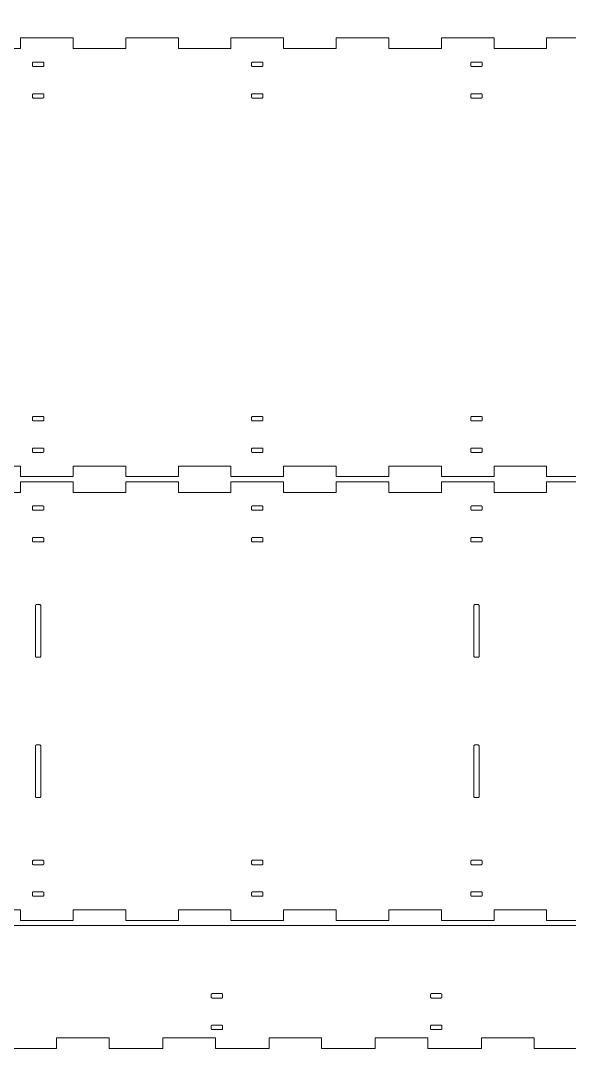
# Model space of a CAD drawing. Header units: millimetres. Extents: x 0 to 3016, y 0 to 2002.
# Drawn here: x 313 to 626, y 1008 to 1594 of the extents above; entities that cross this region are included whole.
import ezdxf

# ---------------------------------------------------------------- set-up
doc = ezdxf.new("R2010")
doc.units = ezdxf.units.MM
doc.layers.add('CORTE', color=1, linetype='Continuous', lineweight=0)

msp = doc.modelspace()

# ---------------------------------------------------------------- linework, layer by layer
at = {"layer": 'CORTE'}
for points in [[(70, 1684), (70, 1082), (70.025151, 1081.552142), (70.100288, 1081.109916), (70.224467, 1080.678884), (70.396125, 1080.264465), (70.613103, 1079.871872), (70.872674, 1079.506041), (71.171573, 1079.171573), (71.506041, 1078.872674), (71.871872, 1078.613103), (72.264465, 1078.396125), (72.678884, 1078.224467), (73.109916, 1078.100288), (73.552142, 1078.025151), (74, 1078), (926, 1078)], [(643, 1584), (613, 1584), (613, 1578), (583, 1578), (583, 1584), (553, 1584), (553, 1578), (523, 1578), (523, 1584), (493, 1584), (493, 1578), (463, 1578), (463, 1584), (433, 1584), (433, 1578), (403, 1578), (403, 1584), (373, 1584), (373, 1578), (343, 1578), (343, 1584), (313, 1584), (313, 1578), (283, 1578)], [(283, 1340), (313, 1340), (313, 1334), (343, 1334), (343, 1340), (373, 1340), (373, 1334), (403, 1334), (403, 1340), (433, 1340), (433, 1334), (463, 1334), (463, 1340), (493, 1340), (493, 1334), (523, 1334), (523, 1340), (553, 1340), (553, 1334), (583, 1334), (583, 1340), (613, 1340), (613, 1334), (643, 1334)], [(643, 1331), (613, 1331), (613, 1325), (583, 1325), (583, 1331), (553, 1331), (553, 1325), (523, 1325), (523, 1331), (493, 1331), (493, 1325), (463, 1325), (463, 1331), (433, 1331), (433, 1325), (403, 1325), (403, 1331), (373, 1331), (373, 1325), (343, 1325), (343, 1331), (313, 1331), (313, 1325), (283, 1325)], [(283, 1087), (313, 1087), (313, 1081), (343, 1081), (343, 1087), (373, 1087), (373, 1081), (403, 1081), (403, 1087), (433, 1087), (433, 1081), (463, 1081), (463, 1087), (493, 1087), (493, 1081), (523, 1081), (523, 1087), (553, 1087), (553, 1081), (583, 1081), (583, 1087), (613, 1087), (613, 1081), (643, 1081)], [(302.941176, 1008), (333.529412, 1008), (333.529412, 1014), (363.529412, 1014), (363.529412, 1008), (394.117647, 1008), (394.117647, 1014), (424.117647, 1014), (424.117647, 1008), (454.705882, 1008), (454.705882, 1014), (484.705882, 1014), (484.705882, 1008), (515.294118, 1008), (515.294118, 1014), (545.294118, 1014), (545.294118, 1008), (575.882353, 1008), (575.882353, 1014), (605.882353, 1014), (605.882353, 1008), (636.470588, 1008)]]:
    msp.add_lwpolyline(points, dxfattribs=at)
for points in [[(325.65, 1567.75), (325.717179, 1567.753773), (325.783513, 1567.765043), (325.848167, 1567.78367), (325.91033, 1567.809419), (325.969219, 1567.841965), (326.024094, 1567.880901), (326.074264, 1567.925736), (326.119099, 1567.975906), (326.158035, 1568.030781), (326.190581, 1568.08967), (326.21633, 1568.151833), (326.234957, 1568.216487), (326.246227, 1568.282821), (326.25, 1568.35), (326.25, 1569.65), (326.246227, 1569.717179), (326.234957, 1569.783513), (326.21633, 1569.848167), (326.190581, 1569.91033), (326.158035, 1569.969219), (326.119099, 1570.024094), (326.074264, 1570.074264), (326.024094, 1570.119099), (325.969219, 1570.158035), (325.91033, 1570.190581), (325.848167, 1570.21633), (325.783513, 1570.234957), (325.717179, 1570.246227), (325.65, 1570.25), (320.35, 1570.25), (320.282821, 1570.246227), (320.216487, 1570.234957), (320.151833, 1570.21633), (320.08967, 1570.190581), (320.030781, 1570.158035), (319.975906, 1570.119099), (319.925736, 1570.074264), (319.880901, 1570.024094), (319.841965, 1569.969219), (319.809419, 1569.91033), (319.78367, 1569.848167), (319.765043, 1569.783513), (319.753773, 1569.717179), (319.75, 1569.65), (319.75, 1568.35), (319.753773, 1568.282821), (319.765043, 1568.216487), (319.78367, 1568.151833), (319.809419, 1568.08967), (319.841965, 1568.030781), (319.880901, 1567.975906), (319.925736, 1567.925736), (319.975906, 1567.880901), (320.030781, 1567.841965), (320.08967, 1567.809419), (320.151833, 1567.78367), (320.216487, 1567.765043), (320.282821, 1567.753773), (320.35, 1567.75)], [(450.65, 1567.75), (450.717179, 1567.753773), (450.783513, 1567.765043), (450.848167, 1567.78367), (450.91033, 1567.809419), (450.969219, 1567.841965), (451.024094, 1567.880901), (451.074264, 1567.925736), (451.119099, 1567.975906), (451.158035, 1568.030781), (451.190581, 1568.08967), (451.21633, 1568.151833), (451.234957, 1568.216487), (451.246227, 1568.282821), (451.25, 1568.35), (451.25, 1569.65), (451.246227, 1569.717179), (451.234957, 1569.783513), (451.21633, 1569.848167), (451.190581, 1569.91033), (451.158035, 1569.969219), (451.119099, 1570.024094), (451.074264, 1570.074264), (451.024094, 1570.119099), (450.969219, 1570.158035), (450.91033, 1570.190581), (450.848167, 1570.21633), (450.783513, 1570.234957), (450.717179, 1570.246227), (450.65, 1570.25), (445.35, 1570.25), (445.282821, 1570.246227), (445.216487, 1570.234957), (445.151833, 1570.21633), (445.08967, 1570.190581), (445.030781, 1570.158035), (444.975906, 1570.119099), (444.925736, 1570.074264), (444.880901, 1570.024094), (444.841965, 1569.969219), (444.809419, 1569.91033), (444.78367, 1569.848167), (444.765043, 1569.783513), (444.753773, 1569.717179), (444.75, 1569.65), (444.75, 1568.35), (444.753773, 1568.282821), (444.765043, 1568.216487), (444.78367, 1568.151833), (444.809419, 1568.08967), (444.841965, 1568.030781), (444.880901, 1567.975906), (444.925736, 1567.925736), (444.975906, 1567.880901), (445.030781, 1567.841965), (445.08967, 1567.809419), (445.151833, 1567.78367), (445.216487, 1567.765043), (445.282821, 1567.753773), (445.35, 1567.75)], [(575.65, 1567.75), (575.717179, 1567.753773), (575.783513, 1567.765043), (575.848167, 1567.78367), (575.91033, 1567.809419), (575.969219, 1567.841965), (576.024094, 1567.880901), (576.074264, 1567.925736), (576.119099, 1567.975906), (576.158035, 1568.030781), (576.190581, 1568.08967), (576.21633, 1568.151833), (576.234957, 1568.216487), (576.246227, 1568.282821), (576.25, 1568.35), (576.25, 1569.65), (576.246227, 1569.717179), (576.234957, 1569.783513), (576.21633, 1569.848167), (576.190581, 1569.91033), (576.158035, 1569.969219), (576.119099, 1570.024094), (576.074264, 1570.074264), (576.024094, 1570.119099), (575.969219, 1570.158035), (575.91033, 1570.190581), (575.848167, 1570.21633), (575.783513, 1570.234957), (575.717179, 1570.246227), (575.65, 1570.25), (570.35, 1570.25), (570.282821, 1570.246227), (570.216487, 1570.234957), (570.151833, 1570.21633), (570.08967, 1570.190581), (570.030781, 1570.158035), (569.975906, 1570.119099), (569.925736, 1570.074264), (569.880901, 1570.024094), (569.841965, 1569.969219), (569.809419, 1569.91033), (569.78367, 1569.848167), (569.765043, 1569.783513), (569.753773, 1569.717179), (569.75, 1569.65), (569.75, 1568.35), (569.753773, 1568.282821), (569.765043, 1568.216487), (569.78367, 1568.151833), (569.809419, 1568.08967), (569.841965, 1568.030781), (569.880901, 1567.975906), (569.925736, 1567.925736), (569.975906, 1567.880901), (570.030781, 1567.841965), (570.08967, 1567.809419), (570.151833, 1567.78367), (570.216487, 1567.765043), (570.282821, 1567.753773), (570.35, 1567.75)], [(325.65, 1549.75), (325.717179, 1549.753773), (325.783513, 1549.765043), (325.848167, 1549.78367), (325.91033, 1549.809419), (325.969219, 1549.841965), (326.024094, 1549.880901), (326.074264, 1549.925736), (326.119099, 1549.975906), (326.158035, 1550.030781), (326.190581, 1550.08967), (326.21633, 1550.151833), (326.234957, 1550.216487), (326.246227, 1550.282821), (326.25, 1550.35), (326.25, 1551.65), (326.246227, 1551.717179), (326.234957, 1551.783513), (326.21633, 1551.848167), (326.190581, 1551.91033), (326.158035, 1551.969219), (326.119099, 1552.024094), (326.074264, 1552.074264), (326.024094, 1552.119099), (325.969219, 1552.158035), (325.91033, 1552.190581), (325.848167, 1552.21633), (325.783513, 1552.234957), (325.717179, 1552.246227), (325.65, 1552.25), (320.35, 1552.25), (320.282821, 1552.246227), (320.216487, 1552.234957), (320.151833, 1552.21633), (320.08967, 1552.190581), (320.030781, 1552.158035), (319.975906, 1552.119099), (319.925736, 1552.074264), (319.880901, 1552.024094), (319.841965, 1551.969219), (319.809419, 1551.91033), (319.78367, 1551.848167), (319.765043, 1551.783513), (319.753773, 1551.717179), (319.75, 1551.65), (319.75, 1550.35), (319.753773, 1550.282821), (319.765043, 1550.216487), (319.78367, 1550.151833), (319.809419, 1550.08967), (319.841965, 1550.030781), (319.880901, 1549.975906), (319.925736, 1549.925736), (319.975906, 1549.880901), (320.030781, 1549.841965), (320.08967, 1549.809419), (320.151833, 1549.78367), (320.216487, 1549.765043), (320.282821, 1549.753773), (320.35, 1549.75)], [(450.65, 1549.75), (450.717179, 1549.753773), (450.783513, 1549.765043), (450.848167, 1549.78367), (450.91033, 1549.809419), (450.969219, 1549.841965), (451.024094, 1549.880901), (451.074264, 1549.925736), (451.119099, 1549.975906), (451.158035, 1550.030781), (451.190581, 1550.08967), (451.21633, 1550.151833), (451.234957, 1550.216487), (451.246227, 1550.282821), (451.25, 1550.35), (451.25, 1551.65), (451.246227, 1551.717179), (451.234957, 1551.783513), (451.21633, 1551.848167), (451.190581, 1551.91033), (451.158035, 1551.969219), (451.119099, 1552.024094), (451.074264, 1552.074264), (451.024094, 1552.119099), (450.969219, 1552.158035), (450.91033, 1552.190581), (450.848167, 1552.21633), (450.783513, 1552.234957), (450.717179, 1552.246227), (450.65, 1552.25), (445.35, 1552.25), (445.282821, 1552.246227), (445.216487, 1552.234957), (445.151833, 1552.21633), (445.08967, 1552.190581), (445.030781, 1552.158035), (444.975906, 1552.119099), (444.925736, 1552.074264), (444.880901, 1552.024094), (444.841965, 1551.969219), (444.809419, 1551.91033), (444.78367, 1551.848167), (444.765043, 1551.783513), (444.753773, 1551.717179), (444.75, 1551.65), (444.75, 1550.35), (444.753773, 1550.282821), (444.765043, 1550.216487), (444.78367, 1550.151833), (444.809419, 1550.08967), (444.841965, 1550.030781), (444.880901, 1549.975906), (444.925736, 1549.925736), (444.975906, 1549.880901), (445.030781, 1549.841965), (445.08967, 1549.809419), (445.151833, 1549.78367), (445.216487, 1549.765043), (445.282821, 1549.753773), (445.35, 1549.75)], [(575.65, 1549.75), (575.717179, 1549.753773), (575.783513, 1549.765043), (575.848167, 1549.78367), (575.91033, 1549.809419), (575.969219, 1549.841965), (576.024094, 1549.880901), (576.074264, 1549.925736), (576.119099, 1549.975906), (576.158035, 1550.030781), (576.190581, 1550.08967), (576.21633, 1550.151833), (576.234957, 1550.216487), (576.246227, 1550.282821), (576.25, 1550.35), (576.25, 1551.65), (576.246227, 1551.717179), (576.234957, 1551.783513), (576.21633, 1551.848167), (576.190581, 1551.91033), (576.158035, 1551.969219), (576.119099, 1552.024094), (576.074264, 1552.074264), (576.024094, 1552.119099), (575.969219, 1552.158035), (575.91033, 1552.190581), (575.848167, 1552.21633), (575.783513, 1552.234957), (575.717179, 1552.246227), (575.65, 1552.25), (570.35, 1552.25), (570.282821, 1552.246227), (570.216487, 1552.234957), (570.151833, 1552.21633), (570.08967, 1552.190581), (570.030781, 1552.158035), (569.975906, 1552.119099), (569.925736, 1552.074264), (569.880901, 1552.024094), (569.841965, 1551.969219), (569.809419, 1551.91033), (569.78367, 1551.848167), (569.765043, 1551.783513), (569.753773, 1551.717179), (569.75, 1551.65), (569.75, 1550.35), (569.753773, 1550.282821), (569.765043, 1550.216487), (569.78367, 1550.151833), (569.809419, 1550.08967), (569.841965, 1550.030781), (569.880901, 1549.975906), (569.925736, 1549.925736), (569.975906, 1549.880901), (570.030781, 1549.841965), (570.08967, 1549.809419), (570.151833, 1549.78367), (570.216487, 1549.765043), (570.282821, 1549.753773), (570.35, 1549.75)], [(325.65, 1365.75), (325.717179, 1365.753773), (325.783513, 1365.765043), (325.848167, 1365.78367), (325.91033, 1365.809419), (325.969219, 1365.841965), (326.024094, 1365.880901), (326.074264, 1365.925736), (326.119099, 1365.975906), (326.158035, 1366.030781), (326.190581, 1366.08967), (326.21633, 1366.151833), (326.234957, 1366.216487), (326.246227, 1366.282821), (326.25, 1366.35), (326.25, 1367.65), (326.246227, 1367.717179), (326.234957, 1367.783513), (326.21633, 1367.848167), (326.190581, 1367.91033), (326.158035, 1367.969219), (326.119099, 1368.024094), (326.074264, 1368.074264), (326.024094, 1368.119099), (325.969219, 1368.158035), (325.91033, 1368.190581), (325.848167, 1368.21633), (325.783513, 1368.234957), (325.717179, 1368.246227), (325.65, 1368.25), (320.35, 1368.25), (320.282821, 1368.246227), (320.216487, 1368.234957), (320.151833, 1368.21633), (320.08967, 1368.190581), (320.030781, 1368.158035), (319.975906, 1368.119099), (319.925736, 1368.074264), (319.880901, 1368.024094), (319.841965, 1367.969219), (319.809419, 1367.91033), (319.78367, 1367.848167), (319.765043, 1367.783513), (319.753773, 1367.717179), (319.75, 1367.65), (319.75, 1366.35), (319.753773, 1366.282821), (319.765043, 1366.216487), (319.78367, 1366.151833), (319.809419, 1366.08967), (319.841965, 1366.030781), (319.880901, 1365.975906), (319.925736, 1365.925736), (319.975906, 1365.880901), (320.030781, 1365.841965), (320.08967, 1365.809419), (320.151833, 1365.78367), (320.216487, 1365.765043), (320.282821, 1365.753773), (320.35, 1365.75)], [(450.65, 1365.75), (450.717179, 1365.753773), (450.783513, 1365.765043), (450.848167, 1365.78367), (450.91033, 1365.809419), (450.969219, 1365.841965), (451.024094, 1365.880901), (451.074264, 1365.925736), (451.119099, 1365.975906), (451.158035, 1366.030781), (451.190581, 1366.08967), (451.21633, 1366.151833), (451.234957, 1366.216487), (451.246227, 1366.282821), (451.25, 1366.35), (451.25, 1367.65), (451.246227, 1367.717179), (451.234957, 1367.783513), (451.21633, 1367.848167), (451.190581, 1367.91033), (451.158035, 1367.969219), (451.119099, 1368.024094), (451.074264, 1368.074264), (451.024094, 1368.119099), (450.969219, 1368.158035), (450.91033, 1368.190581), (450.848167, 1368.21633), (450.783513, 1368.234957), (450.717179, 1368.246227), (450.65, 1368.25), (445.35, 1368.25), (445.282821, 1368.246227), (445.216487, 1368.234957), (445.151833, 1368.21633), (445.08967, 1368.190581), (445.030781, 1368.158035), (444.975906, 1368.119099), (444.925736, 1368.074264), (444.880901, 1368.024094), (444.841965, 1367.969219), (444.809419, 1367.91033), (444.78367, 1367.848167), (444.765043, 1367.783513), (444.753773, 1367.717179), (444.75, 1367.65), (444.75, 1366.35), (444.753773, 1366.282821), (444.765043, 1366.216487), (444.78367, 1366.151833), (444.809419, 1366.08967), (444.841965, 1366.030781), (444.880901, 1365.975906), (444.925736, 1365.925736), (444.975906, 1365.880901), (445.030781, 1365.841965), (445.08967, 1365.809419), (445.151833, 1365.78367), (445.216487, 1365.765043), (445.282821, 1365.753773), (445.35, 1365.75)], [(575.65, 1365.75), (575.717179, 1365.753773), (575.783513, 1365.765043), (575.848167, 1365.78367), (575.91033, 1365.809419), (575.969219, 1365.841965), (576.024094, 1365.880901), (576.074264, 1365.925736), (576.119099, 1365.975906), (576.158035, 1366.030781), (576.190581, 1366.08967), (576.21633, 1366.151833), (576.234957, 1366.216487), (576.246227, 1366.282821), (576.25, 1366.35), (576.25, 1367.65), (576.246227, 1367.717179), (576.234957, 1367.783513), (576.21633, 1367.848167), (576.190581, 1367.91033), (576.158035, 1367.969219), (576.119099, 1368.024094), (576.074264, 1368.074264), (576.024094, 1368.119099), (575.969219, 1368.158035), (575.91033, 1368.190581), (575.848167, 1368.21633), (575.783513, 1368.234957), (575.717179, 1368.246227), (575.65, 1368.25), (570.35, 1368.25), (570.282821, 1368.246227), (570.216487, 1368.234957), (570.151833, 1368.21633), (570.08967, 1368.190581), (570.030781, 1368.158035), (569.975906, 1368.119099), (569.925736, 1368.074264), (569.880901, 1368.024094), (569.841965, 1367.969219), (569.809419, 1367.91033), (569.78367, 1367.848167), (569.765043, 1367.783513), (569.753773, 1367.717179), (569.75, 1367.65), (569.75, 1366.35), (569.753773, 1366.282821), (569.765043, 1366.216487), (569.78367, 1366.151833), (569.809419, 1366.08967), (569.841965, 1366.030781), (569.880901, 1365.975906), (569.925736, 1365.925736), (569.975906, 1365.880901), (570.030781, 1365.841965), (570.08967, 1365.809419), (570.151833, 1365.78367), (570.216487, 1365.765043), (570.282821, 1365.753773), (570.35, 1365.75)], [(325.65, 1347.75), (325.717179, 1347.753773), (325.783513, 1347.765043), (325.848167, 1347.78367), (325.91033, 1347.809419), (325.969219, 1347.841965), (326.024094, 1347.880901), (326.074264, 1347.925736), (326.119099, 1347.975906), (326.158035, 1348.030781), (326.190581, 1348.08967), (326.21633, 1348.151833), (326.234957, 1348.216487), (326.246227, 1348.282821), (326.25, 1348.35), (326.25, 1349.65), (326.246227, 1349.717179), (326.234957, 1349.783513), (326.21633, 1349.848167), (326.190581, 1349.91033), (326.158035, 1349.969219), (326.119099, 1350.024094), (326.074264, 1350.074264), (326.024094, 1350.119099), (325.969219, 1350.158035), (325.91033, 1350.190581), (325.848167, 1350.21633), (325.783513, 1350.234957), (325.717179, 1350.246227), (325.65, 1350.25), (320.35, 1350.25), (320.282821, 1350.246227), (320.216487, 1350.234957), (320.151833, 1350.21633), (320.08967, 1350.190581), (320.030781, 1350.158035), (319.975906, 1350.119099), (319.925736, 1350.074264), (319.880901, 1350.024094), (319.841965, 1349.969219), (319.809419, 1349.91033), (319.78367, 1349.848167), (319.765043, 1349.783513), (319.753773, 1349.717179), (319.75, 1349.65), (319.75, 1348.35), (319.753773, 1348.282821), (319.765043, 1348.216487), (319.78367, 1348.151833), (319.809419, 1348.08967), (319.841965, 1348.030781), (319.880901, 1347.975906), (319.925736, 1347.925736), (319.975906, 1347.880901), (320.030781, 1347.841965), (320.08967, 1347.809419), (320.151833, 1347.78367), (320.216487, 1347.765043), (320.282821, 1347.753773), (320.35, 1347.75)], [(450.65, 1347.75), (450.717179, 1347.753773), (450.783513, 1347.765043), (450.848167, 1347.78367), (450.91033, 1347.809419), (450.969219, 1347.841965), (451.024094, 1347.880901), (451.074264, 1347.925736), (451.119099, 1347.975906), (451.158035, 1348.030781), (451.190581, 1348.08967), (451.21633, 1348.151833), (451.234957, 1348.216487), (451.246227, 1348.282821), (451.25, 1348.35), (451.25, 1349.65), (451.246227, 1349.717179), (451.234957, 1349.783513), (451.21633, 1349.848167), (451.190581, 1349.91033), (451.158035, 1349.969219), (451.119099, 1350.024094), (451.074264, 1350.074264), (451.024094, 1350.119099), (450.969219, 1350.158035), (450.91033, 1350.190581), (450.848167, 1350.21633), (450.783513, 1350.234957), (450.717179, 1350.246227), (450.65, 1350.25), (445.35, 1350.25), (445.282821, 1350.246227), (445.216487, 1350.234957), (445.151833, 1350.21633), (445.08967, 1350.190581), (445.030781, 1350.158035), (444.975906, 1350.119099), (444.925736, 1350.074264), (444.880901, 1350.024094), (444.841965, 1349.969219), (444.809419, 1349.91033), (444.78367, 1349.848167), (444.765043, 1349.783513), (444.753773, 1349.717179), (444.75, 1349.65), (444.75, 1348.35), (444.753773, 1348.282821), (444.765043, 1348.216487), (444.78367, 1348.151833), (444.809419, 1348.08967), (444.841965, 1348.030781), (444.880901, 1347.975906), (444.925736, 1347.925736), (444.975906, 1347.880901), (445.030781, 1347.841965), (445.08967, 1347.809419), (445.151833, 1347.78367), (445.216487, 1347.765043), (445.282821, 1347.753773), (445.35, 1347.75)], [(575.65, 1347.75), (575.717179, 1347.753773), (575.783513, 1347.765043), (575.848167, 1347.78367), (575.91033, 1347.809419), (575.969219, 1347.841965), (576.024094, 1347.880901), (576.074264, 1347.925736), (576.119099, 1347.975906), (576.158035, 1348.030781), (576.190581, 1348.08967), (576.21633, 1348.151833), (576.234957, 1348.216487), (576.246227, 1348.282821), (576.25, 1348.35), (576.25, 1349.65), (576.246227, 1349.717179), (576.234957, 1349.783513), (576.21633, 1349.848167), (576.190581, 1349.91033), (576.158035, 1349.969219), (576.119099, 1350.024094), (576.074264, 1350.074264), (576.024094, 1350.119099), (575.969219, 1350.158035), (575.91033, 1350.190581), (575.848167, 1350.21633), (575.783513, 1350.234957), (575.717179, 1350.246227), (575.65, 1350.25), (570.35, 1350.25), (570.282821, 1350.246227), (570.216487, 1350.234957), (570.151833, 1350.21633), (570.08967, 1350.190581), (570.030781, 1350.158035), (569.975906, 1350.119099), (569.925736, 1350.074264), (569.880901, 1350.024094), (569.841965, 1349.969219), (569.809419, 1349.91033), (569.78367, 1349.848167), (569.765043, 1349.783513), (569.753773, 1349.717179), (569.75, 1349.65), (569.75, 1348.35), (569.753773, 1348.282821), (569.765043, 1348.216487), (569.78367, 1348.151833), (569.809419, 1348.08967), (569.841965, 1348.030781), (569.880901, 1347.975906), (569.925736, 1347.925736), (569.975906, 1347.880901), (570.030781, 1347.841965), (570.08967, 1347.809419), (570.151833, 1347.78367), (570.216487, 1347.765043), (570.282821, 1347.753773), (570.35, 1347.75)], [(325.65, 1314.75), (325.717179, 1314.753773), (325.783513, 1314.765043), (325.848167, 1314.78367), (325.91033, 1314.809419), (325.969219, 1314.841965), (326.024094, 1314.880901), (326.074264, 1314.925736), (326.119099, 1314.975906), (326.158035, 1315.030781), (326.190581, 1315.08967), (326.21633, 1315.151833), (326.234957, 1315.216487), (326.246227, 1315.282821), (326.25, 1315.35), (326.25, 1316.65), (326.246227, 1316.717179), (326.234957, 1316.783513), (326.21633, 1316.848167), (326.190581, 1316.91033), (326.158035, 1316.969219), (326.119099, 1317.024094), (326.074264, 1317.074264), (326.024094, 1317.119099), (325.969219, 1317.158035), (325.91033, 1317.190581), (325.848167, 1317.21633), (325.783513, 1317.234957), (325.717179, 1317.246227), (325.65, 1317.25), (320.35, 1317.25), (320.282821, 1317.246227), (320.216487, 1317.234957), (320.151833, 1317.21633), (320.08967, 1317.190581), (320.030781, 1317.158035), (319.975906, 1317.119099), (319.925736, 1317.074264), (319.880901, 1317.024094), (319.841965, 1316.969219), (319.809419, 1316.91033), (319.78367, 1316.848167), (319.765043, 1316.783513), (319.753773, 1316.717179), (319.75, 1316.65), (319.75, 1315.35), (319.753773, 1315.282821), (319.765043, 1315.216487), (319.78367, 1315.151833), (319.809419, 1315.08967), (319.841965, 1315.030781), (319.880901, 1314.975906), (319.925736, 1314.925736), (319.975906, 1314.880901), (320.030781, 1314.841965), (320.08967, 1314.809419), (320.151833, 1314.78367), (320.216487, 1314.765043), (320.282821, 1314.753773), (320.35, 1314.75)], [(450.65, 1314.75), (450.717179, 1314.753773), (450.783513, 1314.765043), (450.848167, 1314.78367), (450.91033, 1314.809419), (450.969219, 1314.841965), (451.024094, 1314.880901), (451.074264, 1314.925736), (451.119099, 1314.975906), (451.158035, 1315.030781), (451.190581, 1315.08967), (451.21633, 1315.151833), (451.234957, 1315.216487), (451.246227, 1315.282821), (451.25, 1315.35), (451.25, 1316.65), (451.246227, 1316.717179), (451.234957, 1316.783513), (451.21633, 1316.848167), (451.190581, 1316.91033), (451.158035, 1316.969219), (451.119099, 1317.024094), (451.074264, 1317.074264), (451.024094, 1317.119099), (450.969219, 1317.158035), (450.91033, 1317.190581), (450.848167, 1317.21633), (450.783513, 1317.234957), (450.717179, 1317.246227), (450.65, 1317.25), (445.35, 1317.25), (445.282821, 1317.246227), (445.216487, 1317.234957), (445.151833, 1317.21633), (445.08967, 1317.190581), (445.030781, 1317.158035), (444.975906, 1317.119099), (444.925736, 1317.074264), (444.880901, 1317.024094), (444.841965, 1316.969219), (444.809419, 1316.91033), (444.78367, 1316.848167), (444.765043, 1316.783513), (444.753773, 1316.717179), (444.75, 1316.65), (444.75, 1315.35), (444.753773, 1315.282821), (444.765043, 1315.216487), (444.78367, 1315.151833), (444.809419, 1315.08967), (444.841965, 1315.030781), (444.880901, 1314.975906), (444.925736, 1314.925736), (444.975906, 1314.880901), (445.030781, 1314.841965), (445.08967, 1314.809419), (445.151833, 1314.78367), (445.216487, 1314.765043), (445.282821, 1314.753773), (445.35, 1314.75)], [(575.65, 1314.75), (575.717179, 1314.753773), (575.783513, 1314.765043), (575.848167, 1314.78367), (575.91033, 1314.809419), (575.969219, 1314.841965), (576.024094, 1314.880901), (576.074264, 1314.925736), (576.119099, 1314.975906), (576.158035, 1315.030781), (576.190581, 1315.08967), (576.21633, 1315.151833), (576.234957, 1315.216487), (576.246227, 1315.282821), (576.25, 1315.35), (576.25, 1316.65), (576.246227, 1316.717179), (576.234957, 1316.783513), (576.21633, 1316.848167), (576.190581, 1316.91033), (576.158035, 1316.969219), (576.119099, 1317.024094), (576.074264, 1317.074264), (576.024094, 1317.119099), (575.969219, 1317.158035), (575.91033, 1317.190581), (575.848167, 1317.21633), (575.783513, 1317.234957), (575.717179, 1317.246227), (575.65, 1317.25), (570.35, 1317.25), (570.282821, 1317.246227), (570.216487, 1317.234957), (570.151833, 1317.21633), (570.08967, 1317.190581), (570.030781, 1317.158035), (569.975906, 1317.119099), (569.925736, 1317.074264), (569.880901, 1317.024094), (569.841965, 1316.969219), (569.809419, 1316.91033), (569.78367, 1316.848167), (569.765043, 1316.783513), (569.753773, 1316.717179), (569.75, 1316.65), (569.75, 1315.35), (569.753773, 1315.282821), (569.765043, 1315.216487), (569.78367, 1315.151833), (569.809419, 1315.08967), (569.841965, 1315.030781), (569.880901, 1314.975906), (569.925736, 1314.925736), (569.975906, 1314.880901), (570.030781, 1314.841965), (570.08967, 1314.809419), (570.151833, 1314.78367), (570.216487, 1314.765043), (570.282821, 1314.753773), (570.35, 1314.75)], [(325.65, 1296.75), (325.717179, 1296.753773), (325.783513, 1296.765043), (325.848167, 1296.78367), (325.91033, 1296.809419), (325.969219, 1296.841965), (326.024094, 1296.880901), (326.074264, 1296.925736), (326.119099, 1296.975906), (326.158035, 1297.030781), (326.190581, 1297.08967), (326.21633, 1297.151833), (326.234957, 1297.216487), (326.246227, 1297.282821), (326.25, 1297.35), (326.25, 1298.65), (326.246227, 1298.717179), (326.234957, 1298.783513), (326.21633, 1298.848167), (326.190581, 1298.91033), (326.158035, 1298.969219), (326.119099, 1299.024094), (326.074264, 1299.074264), (326.024094, 1299.119099), (325.969219, 1299.158035), (325.91033, 1299.190581), (325.848167, 1299.21633), (325.783513, 1299.234957), (325.717179, 1299.246227), (325.65, 1299.25), (320.35, 1299.25), (320.282821, 1299.246227), (320.216487, 1299.234957), (320.151833, 1299.21633), (320.08967, 1299.190581), (320.030781, 1299.158035), (319.975906, 1299.119099), (319.925736, 1299.074264), (319.880901, 1299.024094), (319.841965, 1298.969219), (319.809419, 1298.91033), (319.78367, 1298.848167), (319.765043, 1298.783513), (319.753773, 1298.717179), (319.75, 1298.65), (319.75, 1297.35), (319.753773, 1297.282821), (319.765043, 1297.216487), (319.78367, 1297.151833), (319.809419, 1297.08967), (319.841965, 1297.030781), (319.880901, 1296.975906), (319.925736, 1296.925736), (319.975906, 1296.880901), (320.030781, 1296.841965), (320.08967, 1296.809419), (320.151833, 1296.78367), (320.216487, 1296.765043), (320.282821, 1296.753773), (320.35, 1296.75)], [(450.65, 1296.75), (450.717179, 1296.753773), (450.783513, 1296.765043), (450.848167, 1296.78367), (450.91033, 1296.809419), (450.969219, 1296.841965), (451.024094, 1296.880901), (451.074264, 1296.925736), (451.119099, 1296.975906), (451.158035, 1297.030781), (451.190581, 1297.08967), (451.21633, 1297.151833), (451.234957, 1297.216487), (451.246227, 1297.282821), (451.25, 1297.35), (451.25, 1298.65), (451.246227, 1298.717179), (451.234957, 1298.783513), (451.21633, 1298.848167), (451.190581, 1298.91033), (451.158035, 1298.969219), (451.119099, 1299.024094), (451.074264, 1299.074264), (451.024094, 1299.119099), (450.969219, 1299.158035), (450.91033, 1299.190581), (450.848167, 1299.21633), (450.783513, 1299.234957), (450.717179, 1299.246227), (450.65, 1299.25), (445.35, 1299.25), (445.282821, 1299.246227), (445.216487, 1299.234957), (445.151833, 1299.21633), (445.08967, 1299.190581), (445.030781, 1299.158035), (444.975906, 1299.119099), (444.925736, 1299.074264), (444.880901, 1299.024094), (444.841965, 1298.969219), (444.809419, 1298.91033), (444.78367, 1298.848167), (444.765043, 1298.783513), (444.753773, 1298.717179), (444.75, 1298.65), (444.75, 1297.35), (444.753773, 1297.282821), (444.765043, 1297.216487), (444.78367, 1297.151833), (444.809419, 1297.08967), (444.841965, 1297.030781), (444.880901, 1296.975906), (444.925736, 1296.925736), (444.975906, 1296.880901), (445.030781, 1296.841965), (445.08967, 1296.809419), (445.151833, 1296.78367), (445.216487, 1296.765043), (445.282821, 1296.753773), (445.35, 1296.75)], [(575.65, 1296.75), (575.717179, 1296.753773), (575.783513, 1296.765043), (575.848167, 1296.78367), (575.91033, 1296.809419), (575.969219, 1296.841965), (576.024094, 1296.880901), (576.074264, 1296.925736), (576.119099, 1296.975906), (576.158035, 1297.030781), (576.190581, 1297.08967), (576.21633, 1297.151833), (576.234957, 1297.216487), (576.246227, 1297.282821), (576.25, 1297.35), (576.25, 1298.65), (576.246227, 1298.717179), (576.234957, 1298.783513), (576.21633, 1298.848167), (576.190581, 1298.91033), (576.158035, 1298.969219), (576.119099, 1299.024094), (576.074264, 1299.074264), (576.024094, 1299.119099), (575.969219, 1299.158035), (575.91033, 1299.190581), (575.848167, 1299.21633), (575.783513, 1299.234957), (575.717179, 1299.246227), (575.65, 1299.25), (570.35, 1299.25), (570.282821, 1299.246227), (570.216487, 1299.234957), (570.151833, 1299.21633), (570.08967, 1299.190581), (570.030781, 1299.158035), (569.975906, 1299.119099), (569.925736, 1299.074264), (569.880901, 1299.024094), (569.841965, 1298.969219), (569.809419, 1298.91033), (569.78367, 1298.848167), (569.765043, 1298.783513), (569.753773, 1298.717179), (569.75, 1298.65), (569.75, 1297.35), (569.753773, 1297.282821), (569.765043, 1297.216487), (569.78367, 1297.151833), (569.809419, 1297.08967), (569.841965, 1297.030781), (569.880901, 1296.975906), (569.925736, 1296.925736), (569.975906, 1296.880901), (570.030781, 1296.841965), (570.08967, 1296.809419), (570.151833, 1296.78367), (570.216487, 1296.765043), (570.282821, 1296.753773), (570.35, 1296.75)], [(323.9, 1231), (323.967179, 1231.003773), (324.033513, 1231.015043), (324.098167, 1231.03367), (324.16033, 1231.059419), (324.219219, 1231.091965), (324.274094, 1231.130901), (324.324264, 1231.175736), (324.369099, 1231.225906), (324.408035, 1231.280781), (324.440581, 1231.33967), (324.46633, 1231.401833), (324.484957, 1231.466487), (324.496227, 1231.532821), (324.5, 1231.6), (324.5, 1260.4), (324.496227, 1260.467179), (324.484957, 1260.533513), (324.46633, 1260.598167), (324.440581, 1260.66033), (324.408035, 1260.719219), (324.369099, 1260.774094), (324.324264, 1260.824264), (324.274094, 1260.869099), (324.219219, 1260.908035), (324.16033, 1260.940581), (324.098167, 1260.96633), (324.033513, 1260.984957), (323.967179, 1260.996227), (323.9, 1261), (322.1, 1261), (322.032821, 1260.996227), (321.966487, 1260.984957), (321.901833, 1260.96633), (321.83967, 1260.940581), (321.780781, 1260.908035), (321.725906, 1260.869099), (321.675736, 1260.824264), (321.630901, 1260.774094), (321.591965, 1260.719219), (321.559419, 1260.66033), (321.53367, 1260.598167), (321.515043, 1260.533513), (321.503773, 1260.467179), (321.5, 1260.4), (321.5, 1231.6), (321.503773, 1231.532821), (321.515043, 1231.466487), (321.53367, 1231.401833), (321.559419, 1231.33967), (321.591965, 1231.280781), (321.630901, 1231.225906), (321.675736, 1231.175736), (321.725906, 1231.130901), (321.780781, 1231.091965), (321.83967, 1231.059419), (321.901833, 1231.03367), (321.966487, 1231.015043), (322.032821, 1231.003773), (322.1, 1231)], [(573.9, 1231), (573.967179, 1231.003773), (574.033513, 1231.015043), (574.098167, 1231.03367), (574.16033, 1231.059419), (574.219219, 1231.091965), (574.274094, 1231.130901), (574.324264, 1231.175736), (574.369099, 1231.225906), (574.408035, 1231.280781), (574.440581, 1231.33967), (574.46633, 1231.401833), (574.484957, 1231.466487), (574.496227, 1231.532821), (574.5, 1231.6), (574.5, 1260.4), (574.496227, 1260.467179), (574.484957, 1260.533513), (574.46633, 1260.598167), (574.440581, 1260.66033), (574.408035, 1260.719219), (574.369099, 1260.774094), (574.324264, 1260.824264), (574.274094, 1260.869099), (574.219219, 1260.908035), (574.16033, 1260.940581), (574.098167, 1260.96633), (574.033513, 1260.984957), (573.967179, 1260.996227), (573.9, 1261), (572.1, 1261), (572.032821, 1260.996227), (571.966487, 1260.984957), (571.901833, 1260.96633), (571.83967, 1260.940581), (571.780781, 1260.908035), (571.725906, 1260.869099), (571.675736, 1260.824264), (571.630901, 1260.774094), (571.591965, 1260.719219), (571.559419, 1260.66033), (571.53367, 1260.598167), (571.515043, 1260.533513), (571.503773, 1260.467179), (571.5, 1260.4), (571.5, 1231.6), (571.503773, 1231.532821), (571.515043, 1231.466487), (571.53367, 1231.401833), (571.559419, 1231.33967), (571.591965, 1231.280781), (571.630901, 1231.225906), (571.675736, 1231.175736), (571.725906, 1231.130901), (571.780781, 1231.091965), (571.83967, 1231.059419), (571.901833, 1231.03367), (571.966487, 1231.015043), (572.032821, 1231.003773), (572.1, 1231)], [(323.9, 1151), (323.967179, 1151.003773), (324.033513, 1151.015043), (324.098167, 1151.03367), (324.16033, 1151.059419), (324.219219, 1151.091965), (324.274094, 1151.130901), (324.324264, 1151.175736), (324.369099, 1151.225906), (324.408035, 1151.280781), (324.440581, 1151.33967), (324.46633, 1151.401833), (324.484957, 1151.466487), (324.496227, 1151.532821), (324.5, 1151.6), (324.5, 1180.4), (324.496227, 1180.467179), (324.484957, 1180.533513), (324.46633, 1180.598167), (324.440581, 1180.66033), (324.408035, 1180.719219), (324.369099, 1180.774094), (324.324264, 1180.824264), (324.274094, 1180.869099), (324.219219, 1180.908035), (324.16033, 1180.940581), (324.098167, 1180.96633), (324.033513, 1180.984957), (323.967179, 1180.996227), (323.9, 1181), (322.1, 1181), (322.032821, 1180.996227), (321.966487, 1180.984957), (321.901833, 1180.96633), (321.83967, 1180.940581), (321.780781, 1180.908035), (321.725906, 1180.869099), (321.675736, 1180.824264), (321.630901, 1180.774094), (321.591965, 1180.719219), (321.559419, 1180.66033), (321.53367, 1180.598167), (321.515043, 1180.533513), (321.503773, 1180.467179), (321.5, 1180.4), (321.5, 1151.6), (321.503773, 1151.532821), (321.515043, 1151.466487), (321.53367, 1151.401833), (321.559419, 1151.33967), (321.591965, 1151.280781), (321.630901, 1151.225906), (321.675736, 1151.175736), (321.725906, 1151.130901), (321.780781, 1151.091965), (321.83967, 1151.059419), (321.901833, 1151.03367), (321.966487, 1151.015043), (322.032821, 1151.003773), (322.1, 1151)], [(573.9, 1151), (573.967179, 1151.003773), (574.033513, 1151.015043), (574.098167, 1151.03367), (574.16033, 1151.059419), (574.219219, 1151.091965), (574.274094, 1151.130901), (574.324264, 1151.175736), (574.369099, 1151.225906), (574.408035, 1151.280781), (574.440581, 1151.33967), (574.46633, 1151.401833), (574.484957, 1151.466487), (574.496227, 1151.532821), (574.5, 1151.6), (574.5, 1180.4), (574.496227, 1180.467179), (574.484957, 1180.533513), (574.46633, 1180.598167), (574.440581, 1180.66033), (574.408035, 1180.719219), (574.369099, 1180.774094), (574.324264, 1180.824264), (574.274094, 1180.869099), (574.219219, 1180.908035), (574.16033, 1180.940581), (574.098167, 1180.96633), (574.033513, 1180.984957), (573.967179, 1180.996227), (573.9, 1181), (572.1, 1181), (572.032821, 1180.996227), (571.966487, 1180.984957), (571.901833, 1180.96633), (571.83967, 1180.940581), (571.780781, 1180.908035), (571.725906, 1180.869099), (571.675736, 1180.824264), (571.630901, 1180.774094), (571.591965, 1180.719219), (571.559419, 1180.66033), (571.53367, 1180.598167), (571.515043, 1180.533513), (571.503773, 1180.467179), (571.5, 1180.4), (571.5, 1151.6), (571.503773, 1151.532821), (571.515043, 1151.466487), (571.53367, 1151.401833), (571.559419, 1151.33967), (571.591965, 1151.280781), (571.630901, 1151.225906), (571.675736, 1151.175736), (571.725906, 1151.130901), (571.780781, 1151.091965), (571.83967, 1151.059419), (571.901833, 1151.03367), (571.966487, 1151.015043), (572.032821, 1151.003773), (572.1, 1151)], [(325.65, 1112.75), (325.717179, 1112.753773), (325.783513, 1112.765043), (325.848167, 1112.78367), (325.91033, 1112.809419), (325.969219, 1112.841965), (326.024094, 1112.880901), (326.074264, 1112.925736), (326.119099, 1112.975906), (326.158035, 1113.030781), (326.190581, 1113.08967), (326.21633, 1113.151833), (326.234957, 1113.216487), (326.246227, 1113.282821), (326.25, 1113.35), (326.25, 1114.65), (326.246227, 1114.717179), (326.234957, 1114.783513), (326.21633, 1114.848167), (326.190581, 1114.91033), (326.158035, 1114.969219), (326.119099, 1115.024094), (326.074264, 1115.074264), (326.024094, 1115.119099), (325.969219, 1115.158035), (325.91033, 1115.190581), (325.848167, 1115.21633), (325.783513, 1115.234957), (325.717179, 1115.246227), (325.65, 1115.25), (320.35, 1115.25), (320.282821, 1115.246227), (320.216487, 1115.234957), (320.151833, 1115.21633), (320.08967, 1115.190581), (320.030781, 1115.158035), (319.975906, 1115.119099), (319.925736, 1115.074264), (319.880901, 1115.024094), (319.841965, 1114.969219), (319.809419, 1114.91033), (319.78367, 1114.848167), (319.765043, 1114.783513), (319.753773, 1114.717179), (319.75, 1114.65), (319.75, 1113.35), (319.753773, 1113.282821), (319.765043, 1113.216487), (319.78367, 1113.151833), (319.809419, 1113.08967), (319.841965, 1113.030781), (319.880901, 1112.975906), (319.925736, 1112.925736), (319.975906, 1112.880901), (320.030781, 1112.841965), (320.08967, 1112.809419), (320.151833, 1112.78367), (320.216487, 1112.765043), (320.282821, 1112.753773), (320.35, 1112.75)], [(450.65, 1112.75), (450.717179, 1112.753773), (450.783513, 1112.765043), (450.848167, 1112.78367), (450.91033, 1112.809419), (450.969219, 1112.841965), (451.024094, 1112.880901), (451.074264, 1112.925736), (451.119099, 1112.975906), (451.158035, 1113.030781), (451.190581, 1113.08967), (451.21633, 1113.151833), (451.234957, 1113.216487), (451.246227, 1113.282821), (451.25, 1113.35), (451.25, 1114.65), (451.246227, 1114.717179), (451.234957, 1114.783513), (451.21633, 1114.848167), (451.190581, 1114.91033), (451.158035, 1114.969219), (451.119099, 1115.024094), (451.074264, 1115.074264), (451.024094, 1115.119099), (450.969219, 1115.158035), (450.91033, 1115.190581), (450.848167, 1115.21633), (450.783513, 1115.234957), (450.717179, 1115.246227), (450.65, 1115.25), (445.35, 1115.25), (445.282821, 1115.246227), (445.216487, 1115.234957), (445.151833, 1115.21633), (445.08967, 1115.190581), (445.030781, 1115.158035), (444.975906, 1115.119099), (444.925736, 1115.074264), (444.880901, 1115.024094), (444.841965, 1114.969219), (444.809419, 1114.91033), (444.78367, 1114.848167), (444.765043, 1114.783513), (444.753773, 1114.717179), (444.75, 1114.65), (444.75, 1113.35), (444.753773, 1113.282821), (444.765043, 1113.216487), (444.78367, 1113.151833), (444.809419, 1113.08967), (444.841965, 1113.030781), (444.880901, 1112.975906), (444.925736, 1112.925736), (444.975906, 1112.880901), (445.030781, 1112.841965), (445.08967, 1112.809419), (445.151833, 1112.78367), (445.216487, 1112.765043), (445.282821, 1112.753773), (445.35, 1112.75)], [(575.65, 1112.75), (575.717179, 1112.753773), (575.783513, 1112.765043), (575.848167, 1112.78367), (575.91033, 1112.809419), (575.969219, 1112.841965), (576.024094, 1112.880901), (576.074264, 1112.925736), (576.119099, 1112.975906), (576.158035, 1113.030781), (576.190581, 1113.08967), (576.21633, 1113.151833), (576.234957, 1113.216487), (576.246227, 1113.282821), (576.25, 1113.35), (576.25, 1114.65), (576.246227, 1114.717179), (576.234957, 1114.783513), (576.21633, 1114.848167), (576.190581, 1114.91033), (576.158035, 1114.969219), (576.119099, 1115.024094), (576.074264, 1115.074264), (576.024094, 1115.119099), (575.969219, 1115.158035), (575.91033, 1115.190581), (575.848167, 1115.21633), (575.783513, 1115.234957), (575.717179, 1115.246227), (575.65, 1115.25), (570.35, 1115.25), (570.282821, 1115.246227), (570.216487, 1115.234957), (570.151833, 1115.21633), (570.08967, 1115.190581), (570.030781, 1115.158035), (569.975906, 1115.119099), (569.925736, 1115.074264), (569.880901, 1115.024094), (569.841965, 1114.969219), (569.809419, 1114.91033), (569.78367, 1114.848167), (569.765043, 1114.783513), (569.753773, 1114.717179), (569.75, 1114.65), (569.75, 1113.35), (569.753773, 1113.282821), (569.765043, 1113.216487), (569.78367, 1113.151833), (569.809419, 1113.08967), (569.841965, 1113.030781), (569.880901, 1112.975906), (569.925736, 1112.925736), (569.975906, 1112.880901), (570.030781, 1112.841965), (570.08967, 1112.809419), (570.151833, 1112.78367), (570.216487, 1112.765043), (570.282821, 1112.753773), (570.35, 1112.75)], [(325.65, 1094.75), (325.717179, 1094.753773), (325.783513, 1094.765043), (325.848167, 1094.78367), (325.91033, 1094.809419), (325.969219, 1094.841965), (326.024094, 1094.880901), (326.074264, 1094.925736), (326.119099, 1094.975906), (326.158035, 1095.030781), (326.190581, 1095.08967), (326.21633, 1095.151833), (326.234957, 1095.216487), (326.246227, 1095.282821), (326.25, 1095.35), (326.25, 1096.65), (326.246227, 1096.717179), (326.234957, 1096.783513), (326.21633, 1096.848167), (326.190581, 1096.91033), (326.158035, 1096.969219), (326.119099, 1097.024094), (326.074264, 1097.074264), (326.024094, 1097.119099), (325.969219, 1097.158035), (325.91033, 1097.190581), (325.848167, 1097.21633), (325.783513, 1097.234957), (325.717179, 1097.246227), (325.65, 1097.25), (320.35, 1097.25), (320.282821, 1097.246227), (320.216487, 1097.234957), (320.151833, 1097.21633), (320.08967, 1097.190581), (320.030781, 1097.158035), (319.975906, 1097.119099), (319.925736, 1097.074264), (319.880901, 1097.024094), (319.841965, 1096.969219), (319.809419, 1096.91033), (319.78367, 1096.848167), (319.765043, 1096.783513), (319.753773, 1096.717179), (319.75, 1096.65), (319.75, 1095.35), (319.753773, 1095.282821), (319.765043, 1095.216487), (319.78367, 1095.151833), (319.809419, 1095.08967), (319.841965, 1095.030781), (319.880901, 1094.975906), (319.925736, 1094.925736), (319.975906, 1094.880901), (320.030781, 1094.841965), (320.08967, 1094.809419), (320.151833, 1094.78367), (320.216487, 1094.765043), (320.282821, 1094.753773), (320.35, 1094.75)], [(450.65, 1094.75), (450.717179, 1094.753773), (450.783513, 1094.765043), (450.848167, 1094.78367), (450.91033, 1094.809419), (450.969219, 1094.841965), (451.024094, 1094.880901), (451.074264, 1094.925736), (451.119099, 1094.975906), (451.158035, 1095.030781), (451.190581, 1095.08967), (451.21633, 1095.151833), (451.234957, 1095.216487), (451.246227, 1095.282821), (451.25, 1095.35), (451.25, 1096.65), (451.246227, 1096.717179), (451.234957, 1096.783513), (451.21633, 1096.848167), (451.190581, 1096.91033), (451.158035, 1096.969219), (451.119099, 1097.024094), (451.074264, 1097.074264), (451.024094, 1097.119099), (450.969219, 1097.158035), (450.91033, 1097.190581), (450.848167, 1097.21633), (450.783513, 1097.234957), (450.717179, 1097.246227), (450.65, 1097.25), (445.35, 1097.25), (445.282821, 1097.246227), (445.216487, 1097.234957), (445.151833, 1097.21633), (445.08967, 1097.190581), (445.030781, 1097.158035), (444.975906, 1097.119099), (444.925736, 1097.074264), (444.880901, 1097.024094), (444.841965, 1096.969219), (444.809419, 1096.91033), (444.78367, 1096.848167), (444.765043, 1096.783513), (444.753773, 1096.717179), (444.75, 1096.65), (444.75, 1095.35), (444.753773, 1095.282821), (444.765043, 1095.216487), (444.78367, 1095.151833), (444.809419, 1095.08967), (444.841965, 1095.030781), (444.880901, 1094.975906), (444.925736, 1094.925736), (444.975906, 1094.880901), (445.030781, 1094.841965), (445.08967, 1094.809419), (445.151833, 1094.78367), (445.216487, 1094.765043), (445.282821, 1094.753773), (445.35, 1094.75)], [(575.65, 1094.75), (575.717179, 1094.753773), (575.783513, 1094.765043), (575.848167, 1094.78367), (575.91033, 1094.809419), (575.969219, 1094.841965), (576.024094, 1094.880901), (576.074264, 1094.925736), (576.119099, 1094.975906), (576.158035, 1095.030781), (576.190581, 1095.08967), (576.21633, 1095.151833), (576.234957, 1095.216487), (576.246227, 1095.282821), (576.25, 1095.35), (576.25, 1096.65), (576.246227, 1096.717179), (576.234957, 1096.783513), (576.21633, 1096.848167), (576.190581, 1096.91033), (576.158035, 1096.969219), (576.119099, 1097.024094), (576.074264, 1097.074264), (576.024094, 1097.119099), (575.969219, 1097.158035), (575.91033, 1097.190581), (575.848167, 1097.21633), (575.783513, 1097.234957), (575.717179, 1097.246227), (575.65, 1097.25), (570.35, 1097.25), (570.282821, 1097.246227), (570.216487, 1097.234957), (570.151833, 1097.21633), (570.08967, 1097.190581), (570.030781, 1097.158035), (569.975906, 1097.119099), (569.925736, 1097.074264), (569.880901, 1097.024094), (569.841965, 1096.969219), (569.809419, 1096.91033), (569.78367, 1096.848167), (569.765043, 1096.783513), (569.753773, 1096.717179), (569.75, 1096.65), (569.75, 1095.35), (569.753773, 1095.282821), (569.765043, 1095.216487), (569.78367, 1095.151833), (569.809419, 1095.08967), (569.841965, 1095.030781), (569.880901, 1094.975906), (569.925736, 1094.925736), (569.975906, 1094.880901), (570.030781, 1094.841965), (570.08967, 1094.809419), (570.151833, 1094.78367), (570.216487, 1094.765043), (570.282821, 1094.753773), (570.35, 1094.75)], [(428.25, 1038.65), (428.246227, 1038.717179), (428.234957, 1038.783513), (428.21633, 1038.848167), (428.190581, 1038.91033), (428.158035, 1038.969219), (428.119099, 1039.024094), (428.074264, 1039.074264), (428.024094, 1039.119099), (427.969219, 1039.158035), (427.91033, 1039.190581), (427.848167, 1039.21633), (427.783513, 1039.234957), (427.717179, 1039.246227), (427.65, 1039.25), (422.35, 1039.25), (422.282821, 1039.246227), (422.216487, 1039.234957), (422.151833, 1039.21633), (422.08967, 1039.190581), (422.030781, 1039.158035), (421.975906, 1039.119099), (421.925736, 1039.074264), (421.880901, 1039.024094), (421.841965, 1038.969219), (421.809419, 1038.91033), (421.78367, 1038.848167), (421.765043, 1038.783513), (421.753773, 1038.717179), (421.75, 1038.65), (421.75, 1037.35), (421.753773, 1037.282821), (421.765043, 1037.216487), (421.78367, 1037.151833), (421.809419, 1037.08967), (421.841965, 1037.030781), (421.880901, 1036.975906), (421.925736, 1036.925736), (421.975906, 1036.880901), (422.030781, 1036.841965), (422.08967, 1036.809419), (422.151833, 1036.78367), (422.216487, 1036.765043), (422.282821, 1036.753773), (422.35, 1036.75), (427.65, 1036.75), (427.717179, 1036.753773), (427.783513, 1036.765043), (427.848167, 1036.78367), (427.91033, 1036.809419), (427.969219, 1036.841965), (428.024094, 1036.880901), (428.074264, 1036.925736), (428.119099, 1036.975906), (428.158035, 1037.030781), (428.190581, 1037.08967), (428.21633, 1037.151833), (428.234957, 1037.216487), (428.246227, 1037.282821), (428.25, 1037.35)], [(553.25, 1038.65), (553.246227, 1038.717179), (553.234957, 1038.783513), (553.21633, 1038.848167), (553.190581, 1038.91033), (553.158035, 1038.969219), (553.119099, 1039.024094), (553.074264, 1039.074264), (553.024094, 1039.119099), (552.969219, 1039.158035), (552.91033, 1039.190581), (552.848167, 1039.21633), (552.783513, 1039.234957), (552.717179, 1039.246227), (552.65, 1039.25), (547.35, 1039.25), (547.282821, 1039.246227), (547.216487, 1039.234957), (547.151833, 1039.21633), (547.08967, 1039.190581), (547.030781, 1039.158035), (546.975906, 1039.119099), (546.925736, 1039.074264), (546.880901, 1039.024094), (546.841965, 1038.969219), (546.809419, 1038.91033), (546.78367, 1038.848167), (546.765043, 1038.783513), (546.753773, 1038.717179), (546.75, 1038.65), (546.75, 1037.35), (546.753773, 1037.282821), (546.765043, 1037.216487), (546.78367, 1037.151833), (546.809419, 1037.08967), (546.841965, 1037.030781), (546.880901, 1036.975906), (546.925736, 1036.925736), (546.975906, 1036.880901), (547.030781, 1036.841965), (547.08967, 1036.809419), (547.151833, 1036.78367), (547.216487, 1036.765043), (547.282821, 1036.753773), (547.35, 1036.75), (552.65, 1036.75), (552.717179, 1036.753773), (552.783513, 1036.765043), (552.848167, 1036.78367), (552.91033, 1036.809419), (552.969219, 1036.841965), (553.024094, 1036.880901), (553.074264, 1036.925736), (553.119099, 1036.975906), (553.158035, 1037.030781), (553.190581, 1037.08967), (553.21633, 1037.151833), (553.234957, 1037.216487), (553.246227, 1037.282821), (553.25, 1037.35)], [(428.25, 1020.65), (428.246227, 1020.717179), (428.234957, 1020.783513), (428.21633, 1020.848167), (428.190581, 1020.91033), (428.158035, 1020.969219), (428.119099, 1021.024094), (428.074264, 1021.074264), (428.024094, 1021.119099), (427.969219, 1021.158035), (427.91033, 1021.190581), (427.848167, 1021.21633), (427.783513, 1021.234957), (427.717179, 1021.246227), (427.65, 1021.25), (422.35, 1021.25), (422.282821, 1021.246227), (422.216487, 1021.234957), (422.151833, 1021.21633), (422.08967, 1021.190581), (422.030781, 1021.158035), (421.975906, 1021.119099), (421.925736, 1021.074264), (421.880901, 1021.024094), (421.841965, 1020.969219), (421.809419, 1020.91033), (421.78367, 1020.848167), (421.765043, 1020.783513), (421.753773, 1020.717179), (421.75, 1020.65), (421.75, 1019.35), (421.753773, 1019.282821), (421.765043, 1019.216487), (421.78367, 1019.151833), (421.809419, 1019.08967), (421.841965, 1019.030781), (421.880901, 1018.975906), (421.925736, 1018.925736), (421.975906, 1018.880901), (422.030781, 1018.841965), (422.08967, 1018.809419), (422.151833, 1018.78367), (422.216487, 1018.765043), (422.282821, 1018.753773), (422.35, 1018.75), (427.65, 1018.75), (427.717179, 1018.753773), (427.783513, 1018.765043), (427.848167, 1018.78367), (427.91033, 1018.809419), (427.969219, 1018.841965), (428.024094, 1018.880901), (428.074264, 1018.925736), (428.119099, 1018.975906), (428.158035, 1019.030781), (428.190581, 1019.08967), (428.21633, 1019.151833), (428.234957, 1019.216487), (428.246227, 1019.282821), (428.25, 1019.35)], [(553.25, 1020.65), (553.246227, 1020.717179), (553.234957, 1020.783513), (553.21633, 1020.848167), (553.190581, 1020.91033), (553.158035, 1020.969219), (553.119099, 1021.024094), (553.074264, 1021.074264), (553.024094, 1021.119099), (552.969219, 1021.158035), (552.91033, 1021.190581), (552.848167, 1021.21633), (552.783513, 1021.234957), (552.717179, 1021.246227), (552.65, 1021.25), (547.35, 1021.25), (547.282821, 1021.246227), (547.216487, 1021.234957), (547.151833, 1021.21633), (547.08967, 1021.190581), (547.030781, 1021.158035), (546.975906, 1021.119099), (546.925736, 1021.074264), (546.880901, 1021.024094), (546.841965, 1020.969219), (546.809419, 1020.91033), (546.78367, 1020.848167), (546.765043, 1020.783513), (546.753773, 1020.717179), (546.75, 1020.65), (546.75, 1019.35), (546.753773, 1019.282821), (546.765043, 1019.216487), (546.78367, 1019.151833), (546.809419, 1019.08967), (546.841965, 1019.030781), (546.880901, 1018.975906), (546.925736, 1018.925736), (546.975906, 1018.880901), (547.030781, 1018.841965), (547.08967, 1018.809419), (547.151833, 1018.78367), (547.216487, 1018.765043), (547.282821, 1018.753773), (547.35, 1018.75), (552.65, 1018.75), (552.717179, 1018.753773), (552.783513, 1018.765043), (552.848167, 1018.78367), (552.91033, 1018.809419), (552.969219, 1018.841965), (553.024094, 1018.880901), (553.074264, 1018.925736), (553.119099, 1018.975906), (553.158035, 1019.030781), (553.190581, 1019.08967), (553.21633, 1019.151833), (553.234957, 1019.216487), (553.246227, 1019.282821), (553.25, 1019.35)]]:
    msp.add_lwpolyline(points, close=True, dxfattribs=at)

doc.saveas('drawing.dxf')
